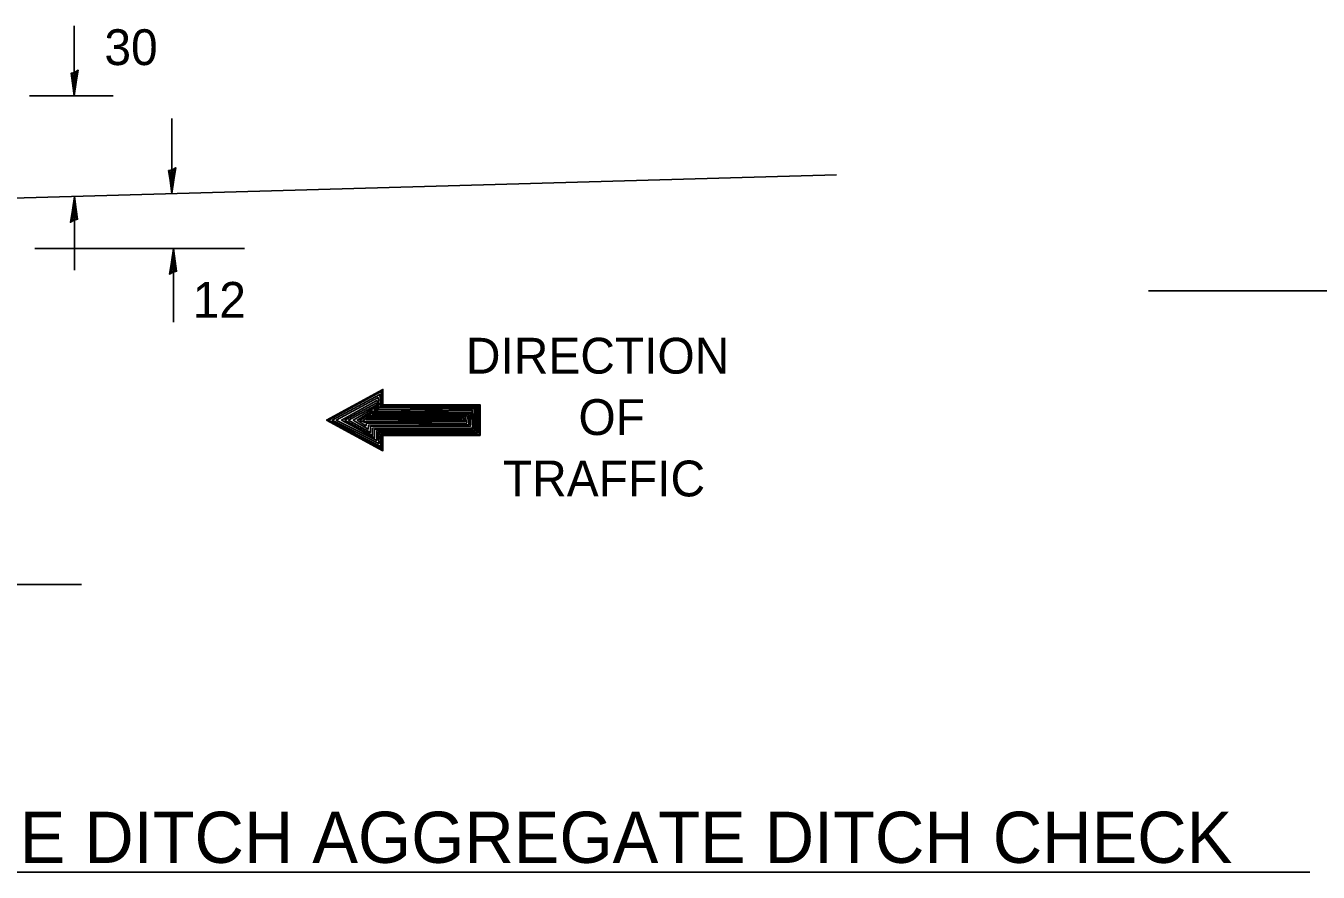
# Model space of a CAD drawing. Extents: x -0.01 to 2.83, y -0.17 to 1.83.
# Drawn here: x 0.7526 to 1.1736, y 1.0076 to 1.2833 of the extents above; entities that cross this region are included whole.
import ezdxf

# ---------------------------------------------------------------- set-up
doc = ezdxf.new("R2010")
doc.units = 0
for name, color, linetype in [('RD_Pr_Roadway_Dimensions', 7, 'Continuous'), ('RD_Pr_Roadway_Notes', 7, 'Continuous'), ('SH_General_Details', 7, 'Continuous')]:
    doc.layers.add(name, color=color, linetype=linetype)

msp = doc.modelspace()

# ---------------------------------------------------------------- linework, layer by layer
at = {"layer": 'RD_Pr_Roadway_Dimensions'}
for p, q in [((0.76836, 1.2605), (0.76836, 1.28332)), ((0.75375, 1.2605), (0.78108, 1.2605)), ((0.80015, 1.22875), (0.80014, 1.25313)), ((0.76842, 1.22769), (0.76842, 1.20368)), ((0.82381, 1.21077), (0.75555, 1.21077)), ((0.80067, 1.21077), (0.80067, 1.18676))]:
    msp.add_line(p, q, dxfattribs=at)
for points in [[(0.76847, 1.26815), (0.76733, 1.26789), (0.76782, 1.26466), (0.76836, 1.2605), (0.76897, 1.26494), (0.76965, 1.26883), (0.76847, 1.26815), (0.76771, 1.26781), (0.76836, 1.26329), (0.76923, 1.26823), (0.76826, 1.2675), (0.76839, 1.26542), (0.76869, 1.26742)], [(0.80026, 1.2364), (0.79912, 1.23615), (0.79961, 1.23291), (0.80015, 1.22875), (0.80076, 1.23319), (0.80144, 1.23708), (0.80026, 1.2364), (0.7995, 1.23606), (0.80015, 1.23155), (0.80102, 1.23648), (0.80005, 1.23575), (0.80018, 1.23368), (0.80048, 1.23567)], [(0.76831, 1.22004), (0.76945, 1.22029), (0.76896, 1.22353), (0.76842, 1.22769), (0.76781, 1.22325), (0.76713, 1.21936), (0.76831, 1.22004), (0.76907, 1.22038), (0.76842, 1.22489), (0.76755, 1.21996), (0.76852, 1.22069), (0.76839, 1.22276), (0.76809, 1.22077)], [(0.80056, 1.20312), (0.8017, 1.20337), (0.80121, 1.20661), (0.80067, 1.21077), (0.80006, 1.20633), (0.79937, 1.20243), (0.80056, 1.20312), (0.80131, 1.20346), (0.80066, 1.20797), (0.79979, 1.20304), (0.80077, 1.20377), (0.80063, 1.20584), (0.80033, 1.20384)]]:
    msp.add_lwpolyline(points, dxfattribs=at)
at = {"layer": 'RD_Pr_Roadway_Notes'}
for p, q in [((0.50109, 1.10128), (0.7707, 1.10128)), ((0.71027, 1.0076), (1.17092, 1.0076))]:
    msp.add_line(p, q, dxfattribs=at)
at = {"layer": 'SH_General_Details'}
for p, q in [((0.74824, 1.22717), (1.01665, 1.23474)), ((1.65369, 1.197), (1.11827, 1.19703))]:
    msp.add_line(p, q, dxfattribs=at)
msp.add_lwpolyline([(0.85056, 1.15489), (0.8689, 1.14489), (0.8689, 1.14989), (0.90056, 1.14989), (0.90056, 1.15989), (0.8689, 1.15989), (0.8689, 1.16489), (0.85056, 1.15489), (0.86856, 1.14556), (0.8684, 1.15023), (0.90023, 1.15023), (0.90023, 1.15956), (0.86856, 1.15956), (0.8684, 1.16422), (0.85123, 1.15489), (0.86823, 1.14623), (0.8679, 1.15073), (0.89973, 1.15073), (0.89973, 1.15922), (0.86823, 1.15906), (0.8679, 1.16323), (0.85239, 1.15489), (0.86757, 1.14723), (0.86739, 1.15089), (0.8994, 1.15106), (0.89923, 1.1589), (0.86773, 1.15873), (0.86739, 1.16223), (0.85373, 1.15489), (0.8669, 1.14823), (0.8669, 1.1514), (0.8989, 1.1514), (0.89873, 1.15856), (0.86739, 1.15823), (0.8669, 1.16123), (0.8554, 1.15489), (0.86623, 1.14906), (0.86623, 1.1519), (0.8984, 1.1519), (0.89806, 1.15806), (0.86707, 1.15773), (0.86673, 1.16039), (0.85656, 1.15489), (0.86556, 1.14989), (0.86556, 1.15223), (0.89806, 1.15239), (0.89773, 1.15756), (0.86673, 1.15739), (0.8664, 1.15956), (0.85773, 1.15489), (0.86489, 1.15089), (0.86489, 1.15289), (0.89739, 1.15289), (0.89739, 1.15706), (0.86623, 1.15706), (0.86623, 1.1589), (0.85923, 1.15489), (0.86406, 1.1519), (0.86423, 1.15323), (0.8969, 1.15339), (0.8969, 1.15656), (0.8659, 1.15672), (0.86556, 1.15789), (0.86056, 1.15489), (0.8634, 1.15306), (0.86356, 1.15373), (0.89623, 1.1539), (0.8964, 1.15623), (0.86573, 1.15623), (0.8654, 1.15739), (0.8614, 1.15489), (0.86306, 1.15406), (0.89573, 1.1544), (0.89573, 1.15589), (0.86523, 1.15606), (0.86507, 1.15656), (0.86239, 1.15473), (0.86323, 1.1544), (0.89523, 1.15473), (0.89523, 1.15556), (0.86473, 1.15589), (0.86356, 1.15506), (0.89473, 1.15506), (0.89457, 1.15539), (0.86423, 1.15556)], dxfattribs=at)

# ---------------------------------------------------------------- texts
at = {"layer": 'RD_Pr_Roadway_Dimensions'}
for s, p in [('30', (0.77819, 1.27054)), ('12', (0.80693, 1.18821))]:
    msp.add_text(s, height=0.011667, dxfattribs=at).set_placement(p)
at = {"layer": 'RD_Pr_Roadway_Notes'}
for s, height, p in [('DIRECTION', 0.011667, (0.89595, 1.17002)), ('OF', 0.011667, (0.93262, 1.15002)), ('TRAFFIC', 0.011667, (0.90801, 1.13002)), ('SIDE DITCH AGGREGATE DITCH CHECK', 0.0166667, (0.71343, 1.01062))]:
    msp.add_text(s, height=height, dxfattribs=at).set_placement(p)

doc.saveas('drawing.dxf')
